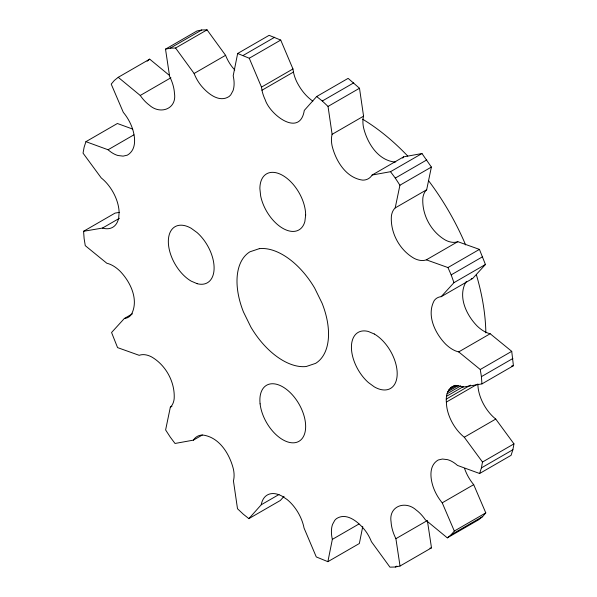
<?xml version="1.0" encoding="UTF-8"?>
<svg xmlns="http://www.w3.org/2000/svg" width="597" height="597" viewBox="0 0 597 597"><rect width="100%" height="100%" fill="white"/><g stroke="black" fill="none" stroke-linecap="round" stroke-linejoin="round"><path stroke-width="0.9" d="M132.415 313.828L124.348 318.485L111.564 332.507L117.572 347.611L139.198 355.327A30.178 17.425 60 0 1 151.287 356.745C165.854 364.983 175.242 382.244 174.152 398.938A27.223 15.716 60 0 1 170.332 407.244L165.615 429.937L170.242 437.079L175.018 443.467L193.421 440.131A30.178 17.425 60 0 1 202.749 435.034C219.457 437.123 229.815 454.295 233.479 469.458A27.223 15.716 60 0 1 233.434 480.831L237.502 508.748L243.255 514.151L248.874 518.636L261.247 504.756A30.984 17.888 60 0 1 282.142 496.189L287.075 499.517A30.984 17.888 60 0 1 304.045 528.039L316.276 556.926L327.88 561.673L332.342 539.367A30.178 17.425 60 0 1 332.522 524.435L334.805 520.263L336.372 518.703C346.454 512.017 358.058 521.83 364.468 529.584A27.223 15.716 60 0 1 371.416 541.688L389.945 567.15L395.289 567.008L400.027 566.031L395.901 538.681A30.178 17.425 60 0 1 391.08 521.935C388.431 506.196 405.251 500.099 416.191 510.032A27.223 15.716 60 0 1 425.288 519.696L447.302 537.852L451.175 534.748L454.317 531.039L442.228 502.823A30.178 17.425 60 0 1 433.153 486.809C430.206 478.018 428.78 465.436 438.213 460.003L442.437 459.033L447.601 459.66A27.223 15.716 60 0 1 457.466 465.414L479.615 473.503L481.413 467.899L482.488 462.033L464.287 437.235A30.984 17.888 60 0 1 446.414 402.781C445.653 396.49 447.153 388.714 453.638 385.998M479.615 473.503L511.077 455.332L512.883 449.735L513.957 443.862L495.749 419.064A30.984 17.888 60 0 1 477.884 384.617L477.869 383.886M312.85 101.132C305.821 96.274 300.507 89.274 296.694 81.662A27.223 15.716 60 0 1 293.44 72.058L292.955 68.961L280.724 40.074L269.12 35.327L237.651 53.491L233.188 75.804A30.178 17.425 60 0 1 233.009 90.729L230.726 94.908L229.158 96.468C219.077 103.154 207.472 93.333 201.07 85.587A27.223 15.716 60 0 1 194.115 73.476L175.585 48.021L170.242 48.156L165.511 49.141L169.63 76.483A30.178 17.425 60 0 1 174.451 93.229C177.108 108.967 160.28 115.072 149.347 105.132A27.223 15.716 60 0 1 140.243 95.468L118.228 77.311L114.355 80.423L111.214 84.125L123.303 112.348A30.178 17.425 60 0 1 132.377 128.362C135.325 137.146 136.758 149.735 127.318 155.168L123.094 156.13L117.937 155.504A27.223 15.716 60 0 1 108.064 149.757L85.923 141.668L84.117 147.265L83.043 153.138L101.251 177.936A30.984 17.888 60 0 1 119.116 212.383L118.699 217.83A30.984 17.888 60 0 1 102.483 228.069L83.58 231.278L84.117 238.524L85.274 245.658L106.826 263.255A30.178 17.425 60 0 1 119.848 270.978C130.504 281.859 139.176 299.903 131.362 314.507A27.223 15.716 60 0 1 124.348 318.485M362.745 526.554L359.349 543.509L327.88 561.673M452.026 386.931C455.451 385.08 459.593 385.632 463.048 387.102L481.951 383.893L481.413 376.647L480.257 369.506L458.705 351.909A30.178 17.425 60 0 1 445.69 344.193C435.026 333.305 426.355 315.268 434.176 300.657A27.223 15.716 60 0 1 441.183 296.679L453.966 282.665L451.175 274.881L447.959 267.56L426.34 259.837A30.178 17.425 60 0 1 414.243 258.419C399.677 250.188 390.289 232.927 391.378 216.233A27.223 15.716 60 0 1 395.199 207.92L399.915 185.227L395.289 178.093L390.513 171.697L372.118 175.033A30.178 17.425 60 0 1 362.789 180.13C346.081 178.04 335.715 160.869 332.059 145.713A27.223 15.716 60 0 1 332.104 134.34L328.037 106.423L322.283 101.012L316.664 96.527L304.291 110.408C299.97 137.735 270.105 114.967 265.225 99.833A27.223 15.716 60 0 1 261.971 90.229L261.486 87.125L249.262 58.237L237.651 53.491M441.183 296.679L472.652 278.515L485.436 264.493L479.428 249.389L457.802 241.673A30.178 17.425 60 0 1 445.713 240.255C431.146 232.017 421.758 214.756 422.848 198.062A27.223 15.716 60 0 1 426.668 189.756L431.385 167.063L421.982 153.533L403.579 156.869L372.118 175.033M447.302 537.852L478.772 519.688L482.645 516.577L485.786 512.875L473.697 484.652A30.178 17.425 60 0 1 464.623 468.638M284.053 496.308L280.336 500.473L248.874 518.636M147.116 61.215L149.698 59.148L169.578 75.543M165.511 49.141L196.973 30.969L201.711 29.992L207.055 29.85L225.584 55.312A27.223 15.716 60 0 0 232.531 67.416L234.763 69.998M118.228 77.311L149.698 59.148M170.242 48.156L201.711 29.992M175.585 48.021L207.055 29.85M140.243 95.468L170.906 77.767M194.115 73.476L225.584 55.312M85.923 141.668L117.385 123.497L132.721 129.094M243.255 55.387L274.717 37.223M249.262 58.237L280.724 40.074M108.064 149.757L133.885 134.847M261.486 87.125L292.955 68.961M261.971 90.229L293.44 72.058M316.664 96.527L348.126 78.364L359.498 88.252L363.566 116.169A27.223 15.716 60 0 0 363.521 127.542C367.185 142.705 377.543 159.877 394.251 161.966A30.178 17.425 60 0 0 395.796 161.877M83.58 231.278L115.049 213.107L119.549 212.345M322.283 101.012L353.745 82.849M102.483 228.069L119.43 218.286M328.037 106.423L359.498 88.252M332.104 134.34L363.566 116.169M390.513 171.697L421.982 153.533M395.289 178.093L426.758 159.921M399.915 185.227L431.385 167.063M395.199 207.92L426.668 189.756M170.332 407.244L171.943 406.311M426.34 259.837L457.802 241.673M447.959 267.56L479.428 249.389M451.175 274.881L482.645 256.71M453.966 282.665L485.436 264.493M193.421 440.131L202.293 435.012M458.705 351.909L490.174 333.745L511.726 351.342L513.42 365.722L481.951 383.893M480.257 369.506L511.726 351.342M450.362 388.125L455.205 385.326M448.959 389.684L456.22 385.498M447.832 391.602L458.317 385.55M446.996 393.841L460.712 385.923M446.474 396.356L463.421 386.572M481.413 376.647L512.883 358.476M261.247 504.756L278.993 494.51M446.272 399.109L470.481 385.132M446.399 402.057L476.249 384.819M464.287 437.235L495.749 419.064M332.342 539.367L358.969 523.994M482.488 462.033L513.957 443.862M481.413 467.899L512.883 449.735M442.228 502.823L473.697 484.652M395.901 538.681L427.37 520.517L431.489 547.859L400.027 566.031M454.317 531.039L485.786 512.875M395.289 567.008L396.908 566.083M451.175 534.748L482.645 516.577M429.915 548.188L431.489 547.859M511.622 366.028L513.42 365.722M490.174 333.745A30.178 17.425 60 0 1 477.152 326.022C466.496 315.141 457.824 297.097 465.638 282.493A27.223 15.716 60 0 1 466.541 281.396M471.249 278.732A27.223 15.716 60 0 1 472.652 278.515M403.579 156.869A30.178 17.425 60 0 1 402.691 158.108M362.678 119.221A178.01 102.774 60 0 1 407.706 156.033M428.624 180.764A178.01 102.774 60 0 1 465.623 244.904M476.451 275.03A178.01 102.774 60 0 1 485.854 332.872M305.649 215.092L304.873 221.48A32.365 18.686 60 0 1 282.762 228.308A32.365 18.686 60 0 1 260.658 195.958L259.882 188.667A32.365 18.686 60 0 1 282.762 175.451A32.365 18.686 60 0 1 305.649 215.092M259.314 248.658L249.942 251.8A64.73 37.372 60 0 0 243.457 311.962L250.867 327.066A64.73 37.372 60 0 0 306.216 366.513L315.589 363.372A64.73 37.372 60 0 0 322.074 303.201L314.664 288.105A64.73 37.372 60 0 0 259.314 248.658M374.304 334.007L368.386 331.492A32.365 18.686 60 0 0 351.424 347.223A32.365 18.686 60 0 0 368.386 382.543L374.304 386.863A32.365 18.686 60 0 0 397.192 373.647A32.365 18.686 60 0 0 374.304 334.007M197.144 283.679L191.227 281.157A32.365 18.686 60 0 1 168.339 241.516A32.365 18.686 60 0 1 191.227 228.308L197.144 232.629A32.365 18.686 60 0 1 214.107 267.941A32.365 18.686 60 0 1 197.144 283.679M260.098 403.841A32.365 18.686 60 0 0 296.828 442.258A32.365 18.686 60 0 0 291.366 393.766A32.365 18.686 60 0 0 260.098 403.841"/></g></svg>
